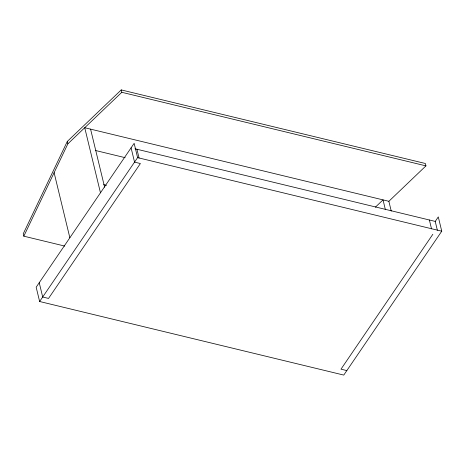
<?xml version="1.0" encoding="UTF-8"?>
<svg xmlns="http://www.w3.org/2000/svg" width="465" height="465" viewBox="0 0 465 465"><rect width="100%" height="100%" fill="white"/><g stroke="black" fill="none" stroke-linecap="round" stroke-linejoin="round"><path stroke-width="0.7" d="M100.469 192.795L84.729 127.718L388.868 201.293L425.946 165.877L425.37 163.494L121.226 89.919L67.297 141.436L23.25 233.796L23.825 236.179L64.757 246.078M23.825 236.179L67.873 143.813L121.801 92.303L425.946 165.877M39.63 301.506L137.605 157.623L134.147 143.336L36.171 287.213L39.63 301.506L343.775 375.081L441.75 231.204L438.292 216.911L435.228 221.41L437.373 230.256M432.839 234.284L340.985 369.169L346.838 370.588M375.36 207.198L383.021 199.88L385.392 209.674M134.99 148.771L435.228 221.41M137.605 157.623L441.75 231.204M95.569 150.515L125.166 157.676M103.648 184.663L106.468 185.343M429.381 219.992L431.52 228.838M388.868 201.293L391.239 211.093M136.937 149.248L139.076 158.094M121.226 89.919L121.801 92.303M131.089 147.829L134.548 162.122L140.395 163.535L48.54 298.425L42.693 297.007L39.234 282.714M90.576 129.131L104.625 187.209M67.297 141.436L67.873 143.813M54.109 172.678L69.855 237.755"/></g></svg>
